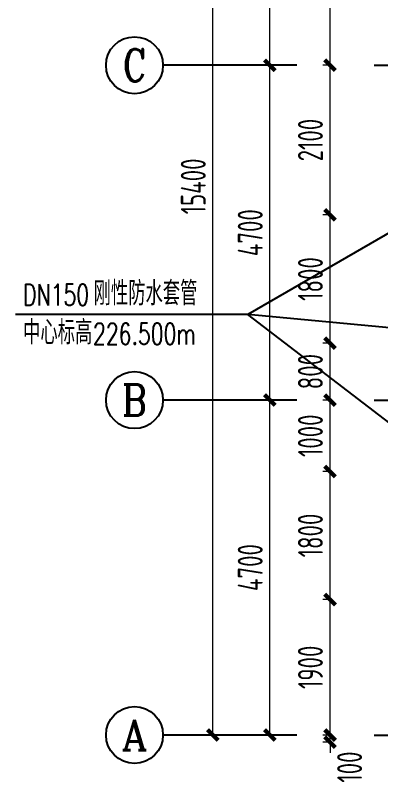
# Model space of a CAD drawing. Header units: millimetres. Extents: x 1742399 to 4898386, y 2481636 to 5226310.
# Drawn here: x 2046048 to 2051171, y 2594463 to 2605407 of the extents above; entities that cross this region are included whole.
import ezdxf
from ezdxf.enums import TextEntityAlignment as Align

# ---------------------------------------------------------------- set-up
doc = ezdxf.new("R2010")
doc.units = ezdxf.units.MM
doc.header["$LTSCALE"] = 1000
doc.linetypes.add('DOTE', pattern=[2.42, 2, -0.2, 0.02, -0.2])
for name, color, linetype in [('AXIS', 3, 'Continuous'), ('AXIS_TEXT', 7, 'Continuous'), ('DOTE', 1, 'DOTE'), ('PUB_DIM', 3, 'Continuous'), ('TWT_SYMB', 3, 'Continuous')]:
    doc.layers.add(name, color=color, linetype=linetype)
doc.styles.add('_TCH_AXIS', font='COMPLEX', dxfattribs={"bigfont": 'GBCBIG'})
doc.styles.add('_TCH_DIM', font='SIMPLEX', dxfattribs={"bigfont": 'GBCBIG'})
doc.styles.add('COMPLEX', font='COMPLEX')
doc.styles.add('TSSD_REIN_T3', font='tssdeng.shx', dxfattribs={"width": 0.7, "bigfont": 'hztxt.shx'})
doc.dimstyles.new('_TCH_ARCH&&100', dxfattribs={"dimtxt": 350, "dimasz": 150, "dimexe": 100, "dimexo": 200, "dimgap": 100, "dimtad": 1, "dimdec": 0, "dimzin": 0, "dimdsep": 46, "dimtxsty": 'TSSD_REIN_T3', "dimblk": 'ARCHTICK', "dimcen": 0.09, "dimclrt": 7, "dimazin": 2, "dimtfac": 1, "dimtdec": 0, "dimtix": 1, "dimtmove": 2, "dimatfit": 3, "dimfxl": 1, "dimfxlon": 1, "dimtolj": 1, "dimtzin": 0, "dimlwd": 18, "dimlwe": 18, "dimarcsym": 0})

# ---------------------------------------------------------------- blocks, each defined once
blk = doc.blocks.new('_ArchTick')
at = {"color": 0, "linetype": 'ByBlock', "const_width": 0.4}
blk.add_lwpolyline([(-0.5, -0.5), (0.5, 0.5)], dxfattribs=at)
blk = doc.blocks.new('*D417')
at = {"layer": 'Defpoints', "color": 0, "transparency": 16777216}
for p in [(2050463, 2610710), (2051083, 2610710), (2051083, 2604710)]:
    blk.add_point(p, dxfattribs=at)
at = {"layer": 'PUB_DIM', "color": 0, "lineweight": 18, "transparency": 16777216}
for p, q in [((2050464, 2610710), (2050363, 2610710)), ((2050463, 2604710), (2050463, 2610710)), ((2050464, 2604710), (2050363, 2604710))]:
    blk.add_line(p, q, dxfattribs=at)
at = {"layer": 'PUB_DIM', "color": 0, "lineweight": 18, "transparency": 16777216, "xscale": 150, "yscale": 150, "zscale": 150}
for p, rotation in [((2050463, 2610710), 90), ((2050463, 2604710), 270)]:
    blk.add_blockref('_ArchTick', p, dxfattribs=dict(at, rotation=rotation))
at = {"layer": 'PUB_DIM', "color": 7, "transparency": 16777216, "insert": (2050188, 2607710), "char_height": 350, "attachment_point": 5, "rotation": 90, "style": 'TSSD_REIN_T3'}
blk.add_mtext('\\A1;6000', dxfattribs=at)
blk = doc.blocks.new('*D418')
at = {"layer": 'Defpoints', "color": 0, "transparency": 16777216}
for p in [(2050463, 2604710), (2051083, 2604710), (2051083, 2602610)]:
    blk.add_point(p, dxfattribs=at)
at = {"layer": 'PUB_DIM', "color": 0, "lineweight": 18, "transparency": 16777216}
for p, q in [((2050464, 2604710), (2050363, 2604710)), ((2050463, 2602610), (2050463, 2604710)), ((2050464, 2602610), (2050363, 2602610))]:
    blk.add_line(p, q, dxfattribs=at)
at = {"layer": 'PUB_DIM', "color": 0, "lineweight": 18, "transparency": 16777216, "xscale": 150, "yscale": 150, "zscale": 150}
for p, rotation in [((2050463, 2604710), 90), ((2050463, 2602610), 270)]:
    blk.add_blockref('_ArchTick', p, dxfattribs=dict(at, rotation=rotation))
at = {"layer": 'PUB_DIM', "color": 7, "transparency": 16777216, "insert": (2050188, 2603660), "char_height": 350, "attachment_point": 5, "rotation": 90, "style": 'TSSD_REIN_T3'}
blk.add_mtext('\\A1;2100', dxfattribs=at)
blk = doc.blocks.new('*D419')
at = {"layer": 'Defpoints', "color": 0, "transparency": 16777216}
for p in [(2050463, 2602610), (2051083, 2602610), (2051083, 2600810)]:
    blk.add_point(p, dxfattribs=at)
at = {"layer": 'PUB_DIM', "color": 0, "lineweight": 18, "transparency": 16777216}
for p, q in [((2050464, 2602610), (2050363, 2602610)), ((2050463, 2600810), (2050463, 2602610)), ((2050464, 2600810), (2050363, 2600810))]:
    blk.add_line(p, q, dxfattribs=at)
at = {"layer": 'PUB_DIM', "color": 0, "lineweight": 18, "transparency": 16777216, "xscale": 150, "yscale": 150, "zscale": 150}
for p, rotation in [((2050463, 2602610), 90), ((2050463, 2600810), 270)]:
    blk.add_blockref('_ArchTick', p, dxfattribs=dict(at, rotation=rotation))
at = {"layer": 'PUB_DIM', "color": 7, "transparency": 16777216, "insert": (2050188, 2601710), "char_height": 350, "attachment_point": 5, "rotation": 90, "style": 'TSSD_REIN_T3'}
blk.add_mtext('\\A1;1800', dxfattribs=at)
blk = doc.blocks.new('*D420')
at = {"layer": 'Defpoints', "color": 0, "transparency": 16777216}
for p in [(2050463, 2600810), (2051083, 2600810), (2051083, 2600010)]:
    blk.add_point(p, dxfattribs=at)
at = {"layer": 'PUB_DIM', "color": 0, "lineweight": 18, "transparency": 16777216}
for p, q in [((2050464, 2600810), (2050363, 2600810)), ((2050463, 2600010), (2050463, 2600810)), ((2050464, 2600010), (2050363, 2600010))]:
    blk.add_line(p, q, dxfattribs=at)
at = {"layer": 'PUB_DIM', "color": 0, "lineweight": 18, "transparency": 16777216, "xscale": 150, "yscale": 150, "zscale": 150}
for p, rotation in [((2050463, 2600810), 90), ((2050463, 2600010), 270)]:
    blk.add_blockref('_ArchTick', p, dxfattribs=dict(at, rotation=rotation))
at = {"layer": 'PUB_DIM', "color": 7, "transparency": 16777216, "insert": (2050188, 2600410), "char_height": 350, "attachment_point": 5, "rotation": 90, "style": 'TSSD_REIN_T3'}
blk.add_mtext('\\A1;800', dxfattribs=at)
blk = doc.blocks.new('*D421')
at = {"layer": 'Defpoints', "color": 0, "transparency": 16777216}
for p in [(2050463, 2600010), (2051083, 2600010), (2051083, 2599010)]:
    blk.add_point(p, dxfattribs=at)
at = {"layer": 'PUB_DIM', "color": 0, "lineweight": 18, "transparency": 16777216}
for p, q in [((2050464, 2600010), (2050363, 2600010)), ((2050463, 2599010), (2050463, 2600010)), ((2050464, 2599010), (2050363, 2599010))]:
    blk.add_line(p, q, dxfattribs=at)
at = {"layer": 'PUB_DIM', "color": 0, "lineweight": 18, "transparency": 16777216, "xscale": 150, "yscale": 150, "zscale": 150}
for p, rotation in [((2050463, 2600010), 90), ((2050463, 2599010), 270)]:
    blk.add_blockref('_ArchTick', p, dxfattribs=dict(at, rotation=rotation))
at = {"layer": 'PUB_DIM', "color": 7, "transparency": 16777216, "insert": (2050188, 2599510), "char_height": 350, "attachment_point": 5, "rotation": 90, "style": 'TSSD_REIN_T3'}
blk.add_mtext('\\A1;1000', dxfattribs=at)
blk = doc.blocks.new('*D422')
at = {"layer": 'Defpoints', "color": 0, "transparency": 16777216}
for p in [(2050463, 2599010), (2051083, 2599010), (2051083, 2597210)]:
    blk.add_point(p, dxfattribs=at)
at = {"layer": 'PUB_DIM', "color": 0, "lineweight": 18, "transparency": 16777216}
for p, q in [((2050464, 2599010), (2050363, 2599010)), ((2050463, 2597210), (2050463, 2599010)), ((2050464, 2597210), (2050363, 2597210))]:
    blk.add_line(p, q, dxfattribs=at)
at = {"layer": 'PUB_DIM', "color": 0, "lineweight": 18, "transparency": 16777216, "xscale": 150, "yscale": 150, "zscale": 150}
for p, rotation in [((2050463, 2599010), 90), ((2050463, 2597210), 270)]:
    blk.add_blockref('_ArchTick', p, dxfattribs=dict(at, rotation=rotation))
at = {"layer": 'PUB_DIM', "color": 7, "transparency": 16777216, "insert": (2050188, 2598110), "char_height": 350, "attachment_point": 5, "rotation": 90, "style": 'TSSD_REIN_T3'}
blk.add_mtext('\\A1;1800', dxfattribs=at)
blk = doc.blocks.new('*D423')
at = {"layer": 'Defpoints', "color": 0, "transparency": 16777216}
for p in [(2050463, 2597210), (2051083, 2597210), (2051083, 2595310)]:
    blk.add_point(p, dxfattribs=at)
at = {"layer": 'PUB_DIM', "color": 0, "lineweight": 18, "transparency": 16777216}
for p, q in [((2050464, 2597210), (2050363, 2597210)), ((2050463, 2595310), (2050463, 2597210)), ((2050464, 2595310), (2050363, 2595310))]:
    blk.add_line(p, q, dxfattribs=at)
at = {"layer": 'PUB_DIM', "color": 0, "lineweight": 18, "transparency": 16777216, "xscale": 150, "yscale": 150, "zscale": 150}
for p, rotation in [((2050463, 2597210), 90), ((2050463, 2595310), 270)]:
    blk.add_blockref('_ArchTick', p, dxfattribs=dict(at, rotation=rotation))
at = {"layer": 'PUB_DIM', "color": 7, "transparency": 16777216, "insert": (2050188, 2596260), "char_height": 350, "attachment_point": 5, "rotation": 90, "style": 'TSSD_REIN_T3'}
blk.add_mtext('\\A1;1900', dxfattribs=at)
blk = doc.blocks.new('*D424')
at = {"layer": 'Defpoints', "color": 0, "transparency": 16777216}
for p in [(2050463, 2595310), (2051083, 2595310), (2051083, 2595210)]:
    blk.add_point(p, dxfattribs=at)
at = {"layer": 'PUB_DIM', "color": 0, "lineweight": 18, "transparency": 16777216}
for p, q in [((2050463, 2595310), (2050463, 2595460)), ((2050464, 2595310), (2050363, 2595310)), ((2050463, 2595210), (2050463, 2595310)), ((2050464, 2595210), (2050363, 2595210)), ((2050463, 2595210), (2050463, 2595060))]:
    blk.add_line(p, q, dxfattribs=at)
at = {"layer": 'PUB_DIM', "color": 0, "lineweight": 18, "transparency": 16777216, "xscale": 150, "yscale": 150, "zscale": 150}
for p, rotation in [((2050463, 2595310), 270), ((2050463, 2595210), 90)]:
    blk.add_blockref('_ArchTick', p, dxfattribs=dict(at, rotation=rotation))
at = {"layer": 'PUB_DIM', "color": 7, "transparency": 16777216, "insert": (2050738, 2594860), "char_height": 350, "attachment_point": 5, "rotation": 90, "style": 'TSSD_REIN_T3'}
blk.add_mtext('\\A1;100', dxfattribs=at)
blk = doc.blocks.new('_AXISO')
blk.add_circle((0, 0), 0.5)
at = {"layer": 'AXIS_TEXT', "style": 'COMPLEX', "width": 1.041667}
blk.add_attdef('A', text='', height=0.56, dxfattribs=at).set_placement((-0.25, -0.28), (0.25, -0.28), align=Align.FIT)
blk = doc.blocks.new('*D466')
at = {"layer": 'AXIS', "color": 0, "lineweight": 18, "transparency": 16777216}
for p, q in [((2048819, 2610710), (2048718, 2610710)), ((2048818, 2595310), (2048818, 2610710)), ((2048819, 2595310), (2048718, 2595310))]:
    blk.add_line(p, q, dxfattribs=at)
at = {"layer": 'Defpoints', "color": 0, "transparency": 16777216}
for p in [(2048818, 2610710), (2049996, 2610710), (2049996, 2595310)]:
    blk.add_point(p, dxfattribs=at)
at = {"layer": 'AXIS', "color": 0, "lineweight": 18, "transparency": 16777216, "xscale": 150, "yscale": 150, "zscale": 150}
for p, rotation in [((2048818, 2610710), 90), ((2048818, 2595310), 270)]:
    blk.add_blockref('_ArchTick', p, dxfattribs=dict(at, rotation=rotation))
at = {"layer": 'AXIS', "color": 7, "transparency": 16777216, "insert": (2048543, 2603010), "char_height": 350, "attachment_point": 5, "rotation": 90, "style": 'TSSD_REIN_T3'}
blk.add_mtext('\\A1;15400', dxfattribs=at)
blk = doc.blocks.new('*D467')
at = {"layer": 'AXIS', "color": 0, "lineweight": 18, "transparency": 16777216}
for p, q in [((2049619, 2610710), (2049518, 2610710)), ((2049618, 2604710), (2049618, 2610710)), ((2049619, 2604710), (2049518, 2604710))]:
    blk.add_line(p, q, dxfattribs=at)
at = {"layer": 'Defpoints', "color": 0, "transparency": 16777216}
for p in [(2049618, 2610710), (2049996, 2610710), (2049996, 2604710)]:
    blk.add_point(p, dxfattribs=at)
at = {"layer": 'AXIS', "color": 0, "lineweight": 18, "transparency": 16777216, "xscale": 150, "yscale": 150, "zscale": 150}
for p, rotation in [((2049618, 2610710), 90), ((2049618, 2604710), 270)]:
    blk.add_blockref('_ArchTick', p, dxfattribs=dict(at, rotation=rotation))
at = {"layer": 'AXIS', "color": 7, "transparency": 16777216, "insert": (2049343, 2607710), "char_height": 350, "attachment_point": 5, "rotation": 90, "style": 'TSSD_REIN_T3'}
blk.add_mtext('\\A1;6000', dxfattribs=at)
blk = doc.blocks.new('*D468')
at = {"layer": 'AXIS', "color": 0, "lineweight": 18, "transparency": 16777216}
for p, q in [((2049619, 2604710), (2049518, 2604710)), ((2049618, 2600010), (2049618, 2604710)), ((2049619, 2600010), (2049518, 2600010))]:
    blk.add_line(p, q, dxfattribs=at)
at = {"layer": 'Defpoints', "color": 0, "transparency": 16777216}
for p in [(2049618, 2604710), (2049996, 2604710), (2049996, 2600010)]:
    blk.add_point(p, dxfattribs=at)
at = {"layer": 'AXIS', "color": 0, "lineweight": 18, "transparency": 16777216, "xscale": 150, "yscale": 150, "zscale": 150}
for p, rotation in [((2049618, 2604710), 90), ((2049618, 2600010), 270)]:
    blk.add_blockref('_ArchTick', p, dxfattribs=dict(at, rotation=rotation))
at = {"layer": 'AXIS', "color": 7, "transparency": 16777216, "insert": (2049343, 2602360), "char_height": 350, "attachment_point": 5, "rotation": 90, "style": 'TSSD_REIN_T3'}
blk.add_mtext('\\A1;4700', dxfattribs=at)
blk = doc.blocks.new('*D469')
at = {"layer": 'AXIS', "color": 0, "lineweight": 18, "transparency": 16777216}
for p, q in [((2049619, 2600010), (2049518, 2600010)), ((2049618, 2595310), (2049618, 2600010)), ((2049619, 2595310), (2049518, 2595310))]:
    blk.add_line(p, q, dxfattribs=at)
at = {"layer": 'Defpoints', "color": 0, "transparency": 16777216}
for p in [(2049618, 2600010), (2049996, 2600010), (2049996, 2595310)]:
    blk.add_point(p, dxfattribs=at)
at = {"layer": 'AXIS', "color": 0, "lineweight": 18, "transparency": 16777216, "xscale": 150, "yscale": 150, "zscale": 150}
for p, rotation in [((2049618, 2600010), 90), ((2049618, 2595310), 270)]:
    blk.add_blockref('_ArchTick', p, dxfattribs=dict(at, rotation=rotation))
at = {"layer": 'AXIS', "color": 7, "transparency": 16777216, "insert": (2049343, 2597660), "char_height": 350, "attachment_point": 5, "rotation": 90, "style": 'TSSD_REIN_T3'}
blk.add_mtext('\\A1;4700', dxfattribs=at)

msp = doc.modelspace()

# ---------------------------------------------------------------- linework, layer by layer
at = {"layer": 'AXIS'}
for p, q in [((2049996.3, 2604710), (2048117.9, 2604710)), ((2049996.3, 2600010), (2048117.9, 2600010)), ((2049996.3, 2595310), (2048117.9, 2595310))]:
    msp.add_line(p, q, dxfattribs=at)
at = {"layer": 'DOTE'}
for p, q in [((2051082.9, 2604710), (2059882.9, 2604710)), ((2051082.9, 2600010), (2059882.9, 2600010)), ((2051082.9, 2595310), (2059882.9, 2595310))]:
    msp.add_line(p, q, dxfattribs=at)
at = {"layer": 'TWT_SYMB'}
for p, q in [((2051982.9, 2602760), (2049309.5, 2601212.9)), ((2049309.5, 2601212.9), (2046048, 2601212.9)), ((2051982.9, 2600960), (2049309.5, 2601212.9)), ((2051982.9, 2599160), (2049309.5, 2601212.9))]:
    msp.add_line(p, q, dxfattribs=at)

# ---------------------------------------------------------------- block references
at = {"layer": 'AXIS'}
ref = msp.add_blockref('_AXISO', (2047717.9, 2604710), dxfattribs=dict(at, xscale=800, yscale=800, zscale=800))
ref.add_attrib('A', 'C', dxfattribs={"layer": 'AXIS_TEXT', "height": 455.7, "style": '_TCH_AXIS'}).set_placement((2047555.1, 2604482.2), (2047880.6, 2604482.2), align=Align.FIT)
ref = msp.add_blockref('_AXISO', (2047717.9, 2600010), dxfattribs=dict(at, xscale=800, yscale=800, zscale=800))
ref.add_attrib('A', 'B', dxfattribs={"layer": 'AXIS_TEXT', "height": 435.3, "style": '_TCH_AXIS'}).set_placement((2047541.7, 2599792.4), (2047894, 2599792.4), align=Align.FIT)
ref = msp.add_blockref('_AXISO', (2047717.9, 2595310), dxfattribs=dict(at, xscale=800, yscale=800, zscale=800))
ref.add_attrib('A', 'A', dxfattribs={"layer": 'AXIS_TEXT', "height": 425.2, "style": '_TCH_AXIS'}).set_placement((2047535.6, 2595097.4), (2047900.1, 2595097.4), align=Align.FIT)

# ---------------------------------------------------------------- texts
at = {"layer": 'TWT_SYMB', "color": 7, "style": '_TCH_DIM', "width": 0.705882}
for s, p in [('DN150', (2046153, 2601340.3)), ('226.500m', (2047136, 2600791.4))]:
    msp.add_text(s, height=297.5, dxfattribs=at).set_placement(p)
at = {"layer": 'TWT_SYMB', "color": 7, "style": '_TCH_DIM'}
for s, p in [('刚性防水套管', (2047143, 2601340.3)), ('中心标高', (2046153, 2600791.4))]:
    msp.add_text(s, height=337.59, dxfattribs=at).set_placement(p)

# ---------------------------------------------------------------- dimensions: what is measured, and where the dimension line sits
at = {"layer": 'AXIS'}
for p1, p2, distance, picture, middle in [((2049996.3, 2595310), (2049996.3, 2610710), 1178.4, '*D466', (2048542.9, 2603010)), ((2049996.3, 2604710), (2049996.3, 2610710), 378.4, '*D467', (2049342.9, 2607710)), ((2049996.3, 2600010), (2049996.3, 2604710), 378.4, '*D468', (2049342.9, 2602360)), ((2049996.3, 2595310), (2049996.3, 2600010), 378.4, '*D469', (2049342.9, 2597660))]:
    dim = msp.add_aligned_dim(p1=p1, p2=p2, distance=distance, dimstyle='_TCH_ARCH&&100', dxfattribs=at)
    dim.commit()
    dim.dimension.update_dxf_attribs({"geometry": picture, "text_midpoint": middle})
at = {"layer": 'PUB_DIM'}
for p1, p2, picture, middle in [((2051082.9, 2604710), (2051082.9, 2610710), '*D417', (2050188.2, 2607710)), ((2051082.9, 2602610), (2051082.9, 2604710), '*D418', (2050188.2, 2603660)), ((2051082.9, 2600810), (2051082.9, 2602610), '*D419', (2050188.2, 2601710)), ((2051082.9, 2600010), (2051082.9, 2600810), '*D420', (2050188.2, 2600410)), ((2051082.9, 2599010), (2051082.9, 2600010), '*D421', (2050188.2, 2599510)), ((2051082.9, 2597210), (2051082.9, 2599010), '*D422', (2050188.2, 2598110)), ((2051082.9, 2595310), (2051082.9, 2597210), '*D423', (2050188.2, 2596260))]:
    dim = msp.add_aligned_dim(p1=p1, p2=p2, distance=619.8, dimstyle='_TCH_ARCH&&100', dxfattribs=at)
    dim.commit()
    dim.dimension.update_dxf_attribs({"geometry": picture, "text_midpoint": middle})
dim = msp.add_linear_dim(base=(2050463.2, 2595310), p1=(2051082.9, 2595210), p2=(2051082.9, 2595310), angle=90, dimstyle='_TCH_ARCH&&100', dxfattribs=at)
dim.commit()
dim.dimension.update_dxf_attribs({"geometry": '*D424', "text_midpoint": (2050738.2, 2594860), "dimtype": 161})

doc.saveas('drawing.dxf')
